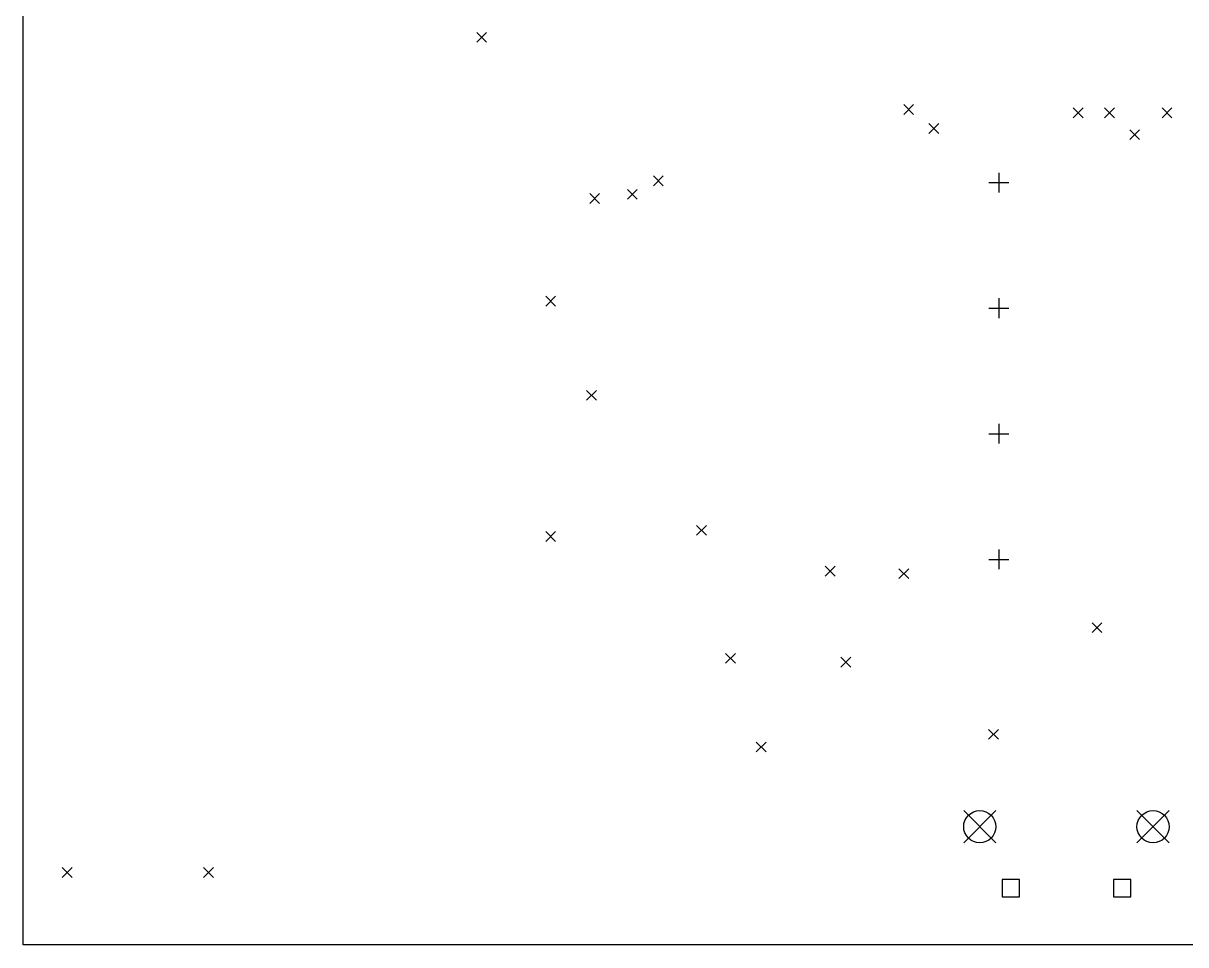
# Model space of a CAD drawing. Extents: x 3.92 to 7.72, y -6.39 to -1.8.
# Drawn here: x 3.975 to 5.826, y -5.555 to -4.088 of the extents above; entities that cross this region are included whole.
import ezdxf

# ---------------------------------------------------------------- set-up
doc = ezdxf.new("R2010")
doc.units = 0
doc.header["$MEASUREMENT"] = 0
doc.layers.add('BLACK', color=7, linetype='CONTINUOUS')

msp = doc.modelspace()

# ---------------------------------------------------------------- linework, layer by layer
at = {"layer": 'BLACK', "linetype": 'CONTINUOUS'}
for p, q in [((3.975, -5.555), (3.975, -1.805)), ((4.69713, -4.10213), (4.71287, -4.11787)), ((4.71287, -4.10213), (4.69713, -4.11787)), ((5.37713, -4.21713), (5.39287, -4.23287)), ((5.39287, -4.21713), (5.37713, -4.23287)), ((5.64713, -4.22213), (5.66287, -4.23787)), ((5.66287, -4.22213), (5.64713, -4.23787)), ((5.69713, -4.22213), (5.71287, -4.23787)), ((5.71287, -4.22213), (5.69713, -4.23787)), ((5.7886, -4.22213), (5.80435, -4.23787)), ((5.80435, -4.22213), (5.7886, -4.23787)), ((5.41713, -4.24713), (5.43287, -4.26287)), ((5.43287, -4.24713), (5.41713, -4.26287)), ((5.73713, -4.25713), (5.75287, -4.27287)), ((5.75287, -4.25713), (5.73713, -4.27287)), ((4.9785, -4.33059), (4.99425, -4.34634)), ((4.99425, -4.33059), (4.9785, -4.34634)), ((5.52868, -4.32551), (5.52868, -4.35701)), ((5.51293, -4.34126), (5.54443, -4.34126)), ((4.87713, -4.3586), (4.89287, -4.37435)), ((4.89287, -4.3586), (4.87713, -4.37435)), ((4.93713, -4.35213), (4.95287, -4.36787)), ((4.95287, -4.35213), (4.93713, -4.36787)), ((4.80713, -4.52213), (4.82287, -4.53787)), ((4.82287, -4.52213), (4.80713, -4.53787)), ((5.52868, -4.52551), (5.52868, -4.55701)), ((5.51293, -4.54126), (5.54443, -4.54126)), ((4.87213, -4.67213), (4.88787, -4.68787)), ((4.88787, -4.67213), (4.87213, -4.68787)), ((5.52868, -4.72551), (5.52868, -4.75701)), ((5.51293, -4.74126), (5.54443, -4.74126)), ((5.04713, -4.88713), (5.06287, -4.90287)), ((5.06287, -4.88713), (5.04713, -4.90287)), ((4.80713, -4.89713), (4.82287, -4.91287)), ((4.82287, -4.89713), (4.80713, -4.91287)), ((5.51293, -4.94126), (5.54443, -4.94126)), ((5.52868, -4.92551), (5.52868, -4.95701)), ((5.25213, -4.95213), (5.26787, -4.96787)), ((5.26787, -4.95213), (5.25213, -4.96787)), ((5.3695, -4.95621), (5.38525, -4.97196)), ((5.38525, -4.95621), (5.3695, -4.97196)), ((5.67713, -5.04213), (5.69287, -5.05787)), ((5.69287, -5.04213), (5.67713, -5.05787)), ((5.09331, -5.09094), (5.10906, -5.10669)), ((5.10906, -5.09094), (5.09331, -5.10669)), ((5.27713, -5.09713), (5.29287, -5.11287)), ((5.29287, -5.09713), (5.27713, -5.11287)), ((5.51213, -5.21213), (5.52787, -5.22787)), ((5.52787, -5.21213), (5.51213, -5.22787)), ((5.14213, -5.23213), (5.15787, -5.24787)), ((5.15787, -5.23213), (5.14213, -5.24787)), ((5.47264, -5.34138), (5.52382, -5.39256)), ((5.52382, -5.34138), (5.47264, -5.39256)), ((5.74862, -5.34138), (5.7998, -5.39256)), ((5.7998, -5.34138), (5.74862, -5.39256)), ((4.03713, -5.43213), (4.05287, -5.44787)), ((4.05287, -5.43213), (4.03713, -5.44787)), ((4.26213, -5.43213), (4.27787, -5.44787)), ((4.27787, -5.43213), (4.26213, -5.44787)), ((5.56161, -5.45122), (5.53405, -5.45122)), ((5.53405, -5.45122), (5.53405, -5.47878)), ((5.56161, -5.47878), (5.56161, -5.45122)), ((5.73878, -5.45122), (5.71122, -5.45122)), ((5.71122, -5.45122), (5.71122, -5.47878)), ((5.73878, -5.47878), (5.73878, -5.45122)), ((5.53405, -5.47878), (5.56161, -5.47878)), ((5.71122, -5.47878), (5.73878, -5.47878)), ((7.725, -5.555), (3.975, -5.555))]:
    msp.add_line(p, q, dxfattribs=at)
at = {"layer": 'BLACK'}
for centre in [(5.49823, -5.36697), (5.77421, -5.36697)]:
    msp.add_circle(centre, 0.02559, dxfattribs=at)

doc.saveas('drawing.dxf')
